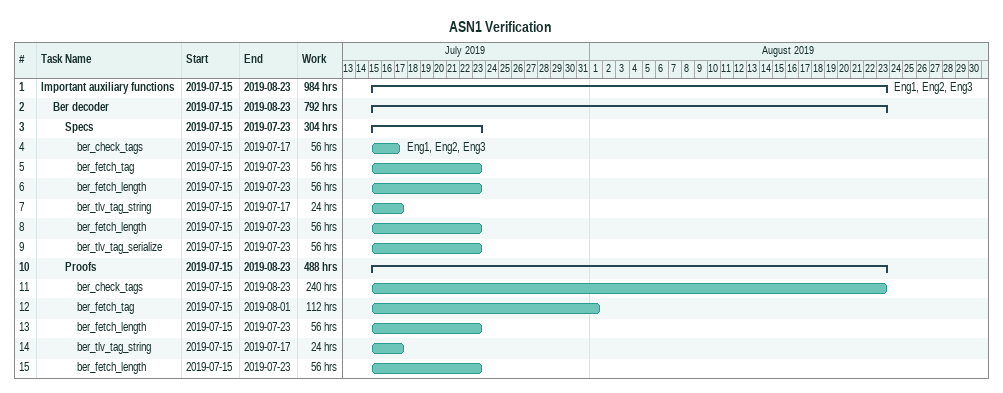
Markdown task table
ASN1 Verification

| ID | Level | Task | Start | Finish | Resources | Work (h) |
|---|---|---|---|---|---|---|
| 1 | 1 | **Important auxiliary functions** | 2019-07-15 | 2019-08-23 | Eng1, Eng2, Eng3 | 984 |
| 2 | 2 | **Ber decoder** | 2019-07-15 | 2019-08-23 |  | 792 |
| 3 | 3 | **Specs** | 2019-07-15 | 2019-07-23 |  | 304 |
| 4 | 4 | ber_check_tags | 2019-07-15 | 2019-07-17 | Eng1, Eng2, Eng3 | 56 |
| 5 | 4 | ber_fetch_tag | 2019-07-15 | 2019-07-23 |  | 56 |
| 6 | 4 | ber_fetch_length | 2019-07-15 | 2019-07-23 |  | 56 |
| 7 | 4 | ber_tlv_tag_string | 2019-07-15 | 2019-07-17 |  | 24 |
| 8 | 4 | ber_fetch_length | 2019-07-15 | 2019-07-23 |  | 56 |
| 9 | 4 | ber_tlv_tag_serialize | 2019-07-15 | 2019-07-23 |  | 56 |
| 10 | 3 | **Proofs** | 2019-07-15 | 2019-08-23 |  | 488 |
| 11 | 4 | ber_check_tags | 2019-07-15 | 2019-08-23 |  | 240 |
| 12 | 4 | ber_fetch_tag | 2019-07-15 | 2019-08-01 |  | 112 |
| 13 | 4 | ber_fetch_length | 2019-07-15 | 2019-07-23 |  | 56 |
| 14 | 4 | ber_tlv_tag_string | 2019-07-15 | 2019-07-17 |  | 24 |
| 15 | 4 | ber_fetch_length | 2019-07-15 | 2019-07-23 |  | 56 |
